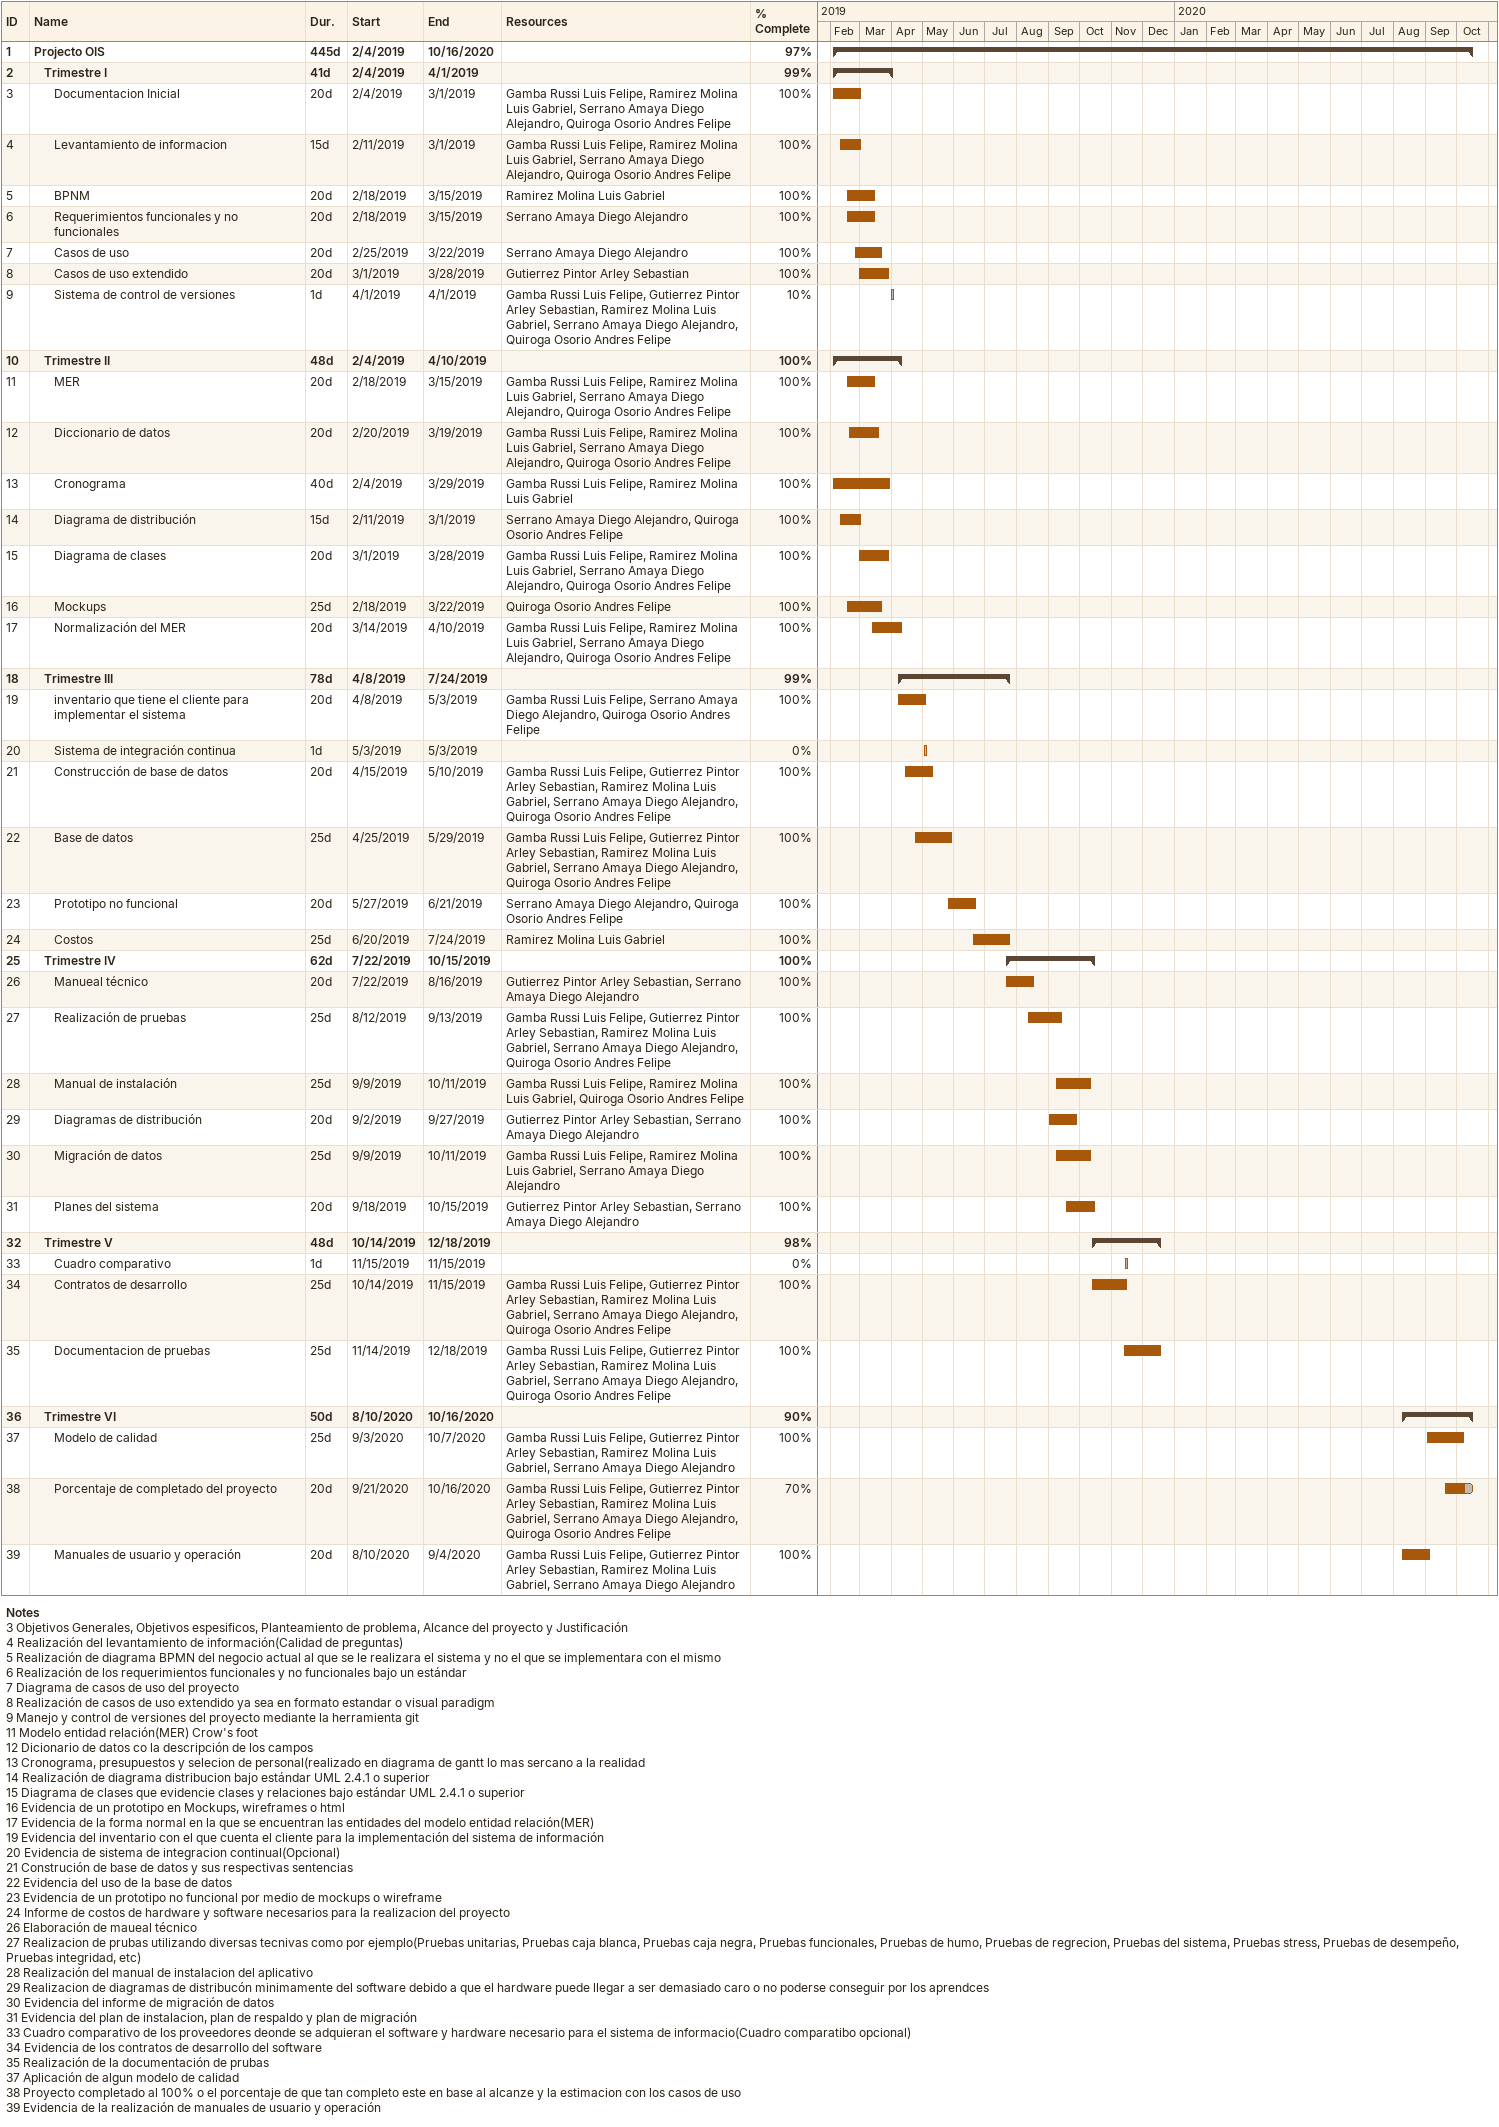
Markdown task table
| ID | Level | Task | Duration | Start | Finish | Resources | % complete |
|---|---|---|---|---|---|---|---|
| 1 | 1 | **Projecto OIS** | 445d | 2019-02-04 | 2020-10-16 |  | 97 |
| 2 | 2 | **Trimestre I** | 41d | 2019-02-04 | 2019-04-01 |  | 99 |
| 3 | 3 | Documentacion Inicial | 20d | 2019-02-04 | 2019-03-01 | Gamba Russi Luis Felipe, Ramirez Molina Luis Gabriel, Serrano Amaya Diego Alejandro, Quiroga Osorio Andres Felipe | 100 |
| 4 | 3 | Levantamiento de informacion | 15d | 2019-02-11 | 2019-03-01 | Gamba Russi Luis Felipe, Ramirez Molina Luis Gabriel, Serrano Amaya Diego Alejandro, Quiroga Osorio Andres Felipe | 100 |
| 5 | 3 | BPNM | 20d | 2019-02-18 | 2019-03-15 | Ramirez Molina Luis Gabriel | 100 |
| 6 | 3 | Requerimientos funcionales y no funcionales | 20d | 2019-02-18 | 2019-03-15 | Serrano Amaya Diego Alejandro | 100 |
| 7 | 3 | Casos de uso | 20d | 2019-02-25 | 2019-03-22 | Serrano Amaya Diego Alejandro | 100 |
| 8 | 3 | Casos de uso extendido | 20d | 2019-03-01 | 2019-03-28 | Gutierrez Pintor Arley Sebastian | 100 |
| 9 | 3 | Sistema de control de versiones | 1d | 2019-04-01 | 2019-04-01 | Gamba Russi Luis Felipe, Gutierrez Pintor Arley Sebastian, Ramirez Molina Luis Gabriel, Serrano Amaya Diego Alejandro, Quiroga Osorio Andres Felipe | 10 |
| 10 | 2 | **Trimestre II** | 48d | 2019-02-04 | 2019-04-10 |  | 100 |
| 11 | 3 | MER | 20d | 2019-02-18 | 2019-03-15 | Gamba Russi Luis Felipe, Ramirez Molina Luis Gabriel, Serrano Amaya Diego Alejandro, Quiroga Osorio Andres Felipe | 100 |
| 12 | 3 | Diccionario de datos | 20d | 2019-02-20 | 2019-03-19 | Gamba Russi Luis Felipe, Ramirez Molina Luis Gabriel, Serrano Amaya Diego Alejandro, Quiroga Osorio Andres Felipe | 100 |
| 13 | 3 | Cronograma | 40d | 2019-02-04 | 2019-03-29 | Gamba Russi Luis Felipe, Ramirez Molina Luis Gabriel | 100 |
| 14 | 3 | Diagrama de distribución | 15d | 2019-02-11 | 2019-03-01 | Serrano Amaya Diego Alejandro, Quiroga Osorio Andres Felipe | 100 |
| 15 | 3 | Diagrama de clases | 20d | 2019-03-01 | 2019-03-28 | Gamba Russi Luis Felipe, Ramirez Molina Luis Gabriel, Serrano Amaya Diego Alejandro, Quiroga Osorio Andres Felipe | 100 |
| 16 | 3 | Mockups | 25d | 2019-02-18 | 2019-03-22 | Quiroga Osorio Andres Felipe | 100 |
| 17 | 3 | Normalización del MER | 20d | 2019-03-14 | 2019-04-10 | Gamba Russi Luis Felipe, Ramirez Molina Luis Gabriel, Serrano Amaya Diego Alejandro, Quiroga Osorio Andres Felipe | 100 |
| 18 | 2 | **Trimestre III** | 78d | 2019-04-08 | 2019-07-24 |  | 99 |
| 19 | 3 | inventario que tiene el cliente para implementar el sistema | 20d | 2019-04-08 | 2019-05-03 | Gamba Russi Luis Felipe, Serrano Amaya Diego Alejandro, Quiroga Osorio Andres Felipe | 100 |
| 20 | 3 | Sistema de integración continua | 1d | 2019-05-03 | 2019-05-03 |  | 0 |
| 21 | 3 | Construcción de base de datos | 20d | 2019-04-15 | 2019-05-10 | Gamba Russi Luis Felipe, Gutierrez Pintor Arley Sebastian, Ramirez Molina Luis Gabriel, Serrano Amaya Diego Alejandro, Quiroga Osorio Andres Felipe | 100 |
| 22 | 3 | Base de datos | 25d | 2019-04-25 | 2019-05-29 | Gamba Russi Luis Felipe, Gutierrez Pintor Arley Sebastian, Ramirez Molina Luis Gabriel, Serrano Amaya Diego Alejandro, Quiroga Osorio Andres Felipe | 100 |
| 23 | 3 | Prototipo no funcional | 20d | 2019-05-27 | 2019-06-21 | Serrano Amaya Diego Alejandro, Quiroga Osorio Andres Felipe | 100 |
| 24 | 3 | Costos | 25d | 2019-06-20 | 2019-07-24 | Ramirez Molina Luis Gabriel | 100 |
| 25 | 2 | **Trimestre IV** | 62d | 2019-07-22 | 2019-10-15 |  | 100 |
| 26 | 3 | Manueal técnico | 20d | 2019-07-22 | 2019-08-16 | Gutierrez Pintor Arley Sebastian, Serrano Amaya Diego Alejandro | 100 |
| 27 | 3 | Realización de pruebas | 25d | 2019-08-12 | 2019-09-13 | Gamba Russi Luis Felipe, Gutierrez Pintor Arley Sebastian, Ramirez Molina Luis Gabriel, Serrano Amaya Diego Alejandro, Quiroga Osorio Andres Felipe | 100 |
| 28 | 3 | Manual de instalación | 25d | 2019-09-09 | 2019-10-11 | Gamba Russi Luis Felipe, Ramirez Molina Luis Gabriel, Quiroga Osorio Andres Felipe | 100 |
| 29 | 3 | Diagramas de distribución | 20d | 2019-09-02 | 2019-09-27 | Gutierrez Pintor Arley Sebastian, Serrano Amaya Diego Alejandro | 100 |
| 30 | 3 | Migración de datos | 25d | 2019-09-09 | 2019-10-11 | Gamba Russi Luis Felipe, Ramirez Molina Luis Gabriel, Serrano Amaya Diego Alejandro | 100 |
| 31 | 3 | Planes del sistema | 20d | 2019-09-18 | 2019-10-15 | Gutierrez Pintor Arley Sebastian, Serrano Amaya Diego Alejandro | 100 |
| 32 | 2 | **Trimestre V** | 48d | 2019-10-14 | 2019-12-18 |  | 98 |
| 33 | 3 | Cuadro comparativo | 1d | 2019-11-15 | 2019-11-15 |  | 0 |
| 34 | 3 | Contratos de desarrollo | 25d | 2019-10-14 | 2019-11-15 | Gamba Russi Luis Felipe, Gutierrez Pintor Arley Sebastian, Ramirez Molina Luis Gabriel, Serrano Amaya Diego Alejandro, Quiroga Osorio Andres Felipe | 100 |
| 35 | 3 | Documentacion de pruebas | 25d | 2019-11-14 | 2019-12-18 | Gamba Russi Luis Felipe, Gutierrez Pintor Arley Sebastian, Ramirez Molina Luis Gabriel, Serrano Amaya Diego Alejandro, Quiroga Osorio Andres Felipe | 100 |
| 36 | 2 | **Trimestre VI** | 50d | 2020-08-10 | 2020-10-16 |  | 90 |
| 37 | 3 | Modelo de calidad | 25d | 2020-09-03 | 2020-10-07 | Gamba Russi Luis Felipe, Gutierrez Pintor Arley Sebastian, Ramirez Molina Luis Gabriel, Serrano Amaya Diego Alejandro | 100 |
| 38 | 3 | Porcentaje de completado del proyecto | 20d | 2020-09-21 | 2020-10-16 | Gamba Russi Luis Felipe, Gutierrez Pintor Arley Sebastian, Ramirez Molina Luis Gabriel, Serrano Amaya Diego Alejandro, Quiroga Osorio Andres Felipe | 70 |
| 39 | 3 | Manuales de usuario y operación | 20d | 2020-08-10 | 2020-09-04 | Gamba Russi Luis Felipe, Gutierrez Pintor Arley Sebastian, Ramirez Molina Luis Gabriel, Serrano Amaya Diego Alejandro | 100 |

Notes
- 3: Objetivos Generales, Objetivos espesificos, Planteamiento de problema, Alcance del proyecto y Justificación
- 4: Realización del levantamiento de información(Calidad de preguntas)
- 5: Realización de diagrama BPMN del negocio actual al que se le realizara el sistema y no el que se implementara con el mismo
- 6: Realización de los requerimientos funcionales y no funcionales bajo un estándar
- 7: Diagrama de casos de uso del proyecto
- 8: Realización de casos de uso extendido ya sea en formato estandar o visual paradigm
- 9: Manejo y control de versiones del proyecto mediante la herramienta git
- 11: Modelo entidad relación(MER) Crow's foot
- 12: Dicionario de datos co la descripción de los campos
- 13: Cronograma, presupuestos y selecion de personal(realizado en diagrama de gantt lo mas sercano a la realidad
- 14: Realización de diagrama distribucion bajo estándar UML 2.4.1 o superior
- 15: Diagrama de clases que evidencie clases y relaciones bajo estándar UML 2.4.1 o superior
- 16: Evidencia de un prototipo en Mockups, wireframes o html
- 17: Evidencia de la forma normal en la que se encuentran las entidades del modelo entidad relación(MER)
- 19: Evidencia del inventario con el que cuenta el cliente para la implementación del sistema de información
- 20: Evidencia de sistema de integracion continual(Opcional)
- 21: Construción de base de datos y sus respectivas sentencias
- 22: Evidencia del uso de la base de datos
- 23: Evidencia de un prototipo no funcional por medio de mockups o wireframe
- 24: Informe de costos de hardware y software necesarios para la realizacion del proyecto
- 26: Elaboración de maueal técnico
- 27: Realizacion de prubas utilizando diversas tecnivas como por ejemplo(Pruebas unitarias, Pruebas caja blanca, Pruebas caja negra, Pruebas funcionales, Pruebas de humo, Pruebas de regrecion, Pruebas del sistema, Pruebas stress, Pruebas de desempeño, Pruebas integridad, etc)
- 28: Realización del manual de instalacion del aplicativo
- 29: Realizacion de diagramas de distribucón minimamente del software debido a que el hardware puede llegar a ser demasiado caro o no poderse conseguir por los aprendces
- 30: Evidencia del informe de migración de datos
- 31: Evidencia del plan de instalacion, plan de respaldo y plan de migración
- 33: Cuadro comparativo de los proveedores deonde se adquieran el software y hardware necesario para el sistema de informacio(Cuadro comparatibo opcional)
- 34: Evidencia de los contratos de desarrollo del software
- 35: Realización de la documentación de prubas
- 37: Aplicación de algun modelo de calidad
- 38: Proyecto completado al 100% o el porcentaje de que tan completo este en base al alcanze y la estimacion con los casos de uso
- 39: Evidencia de la realización de manuales de usuario y operación
